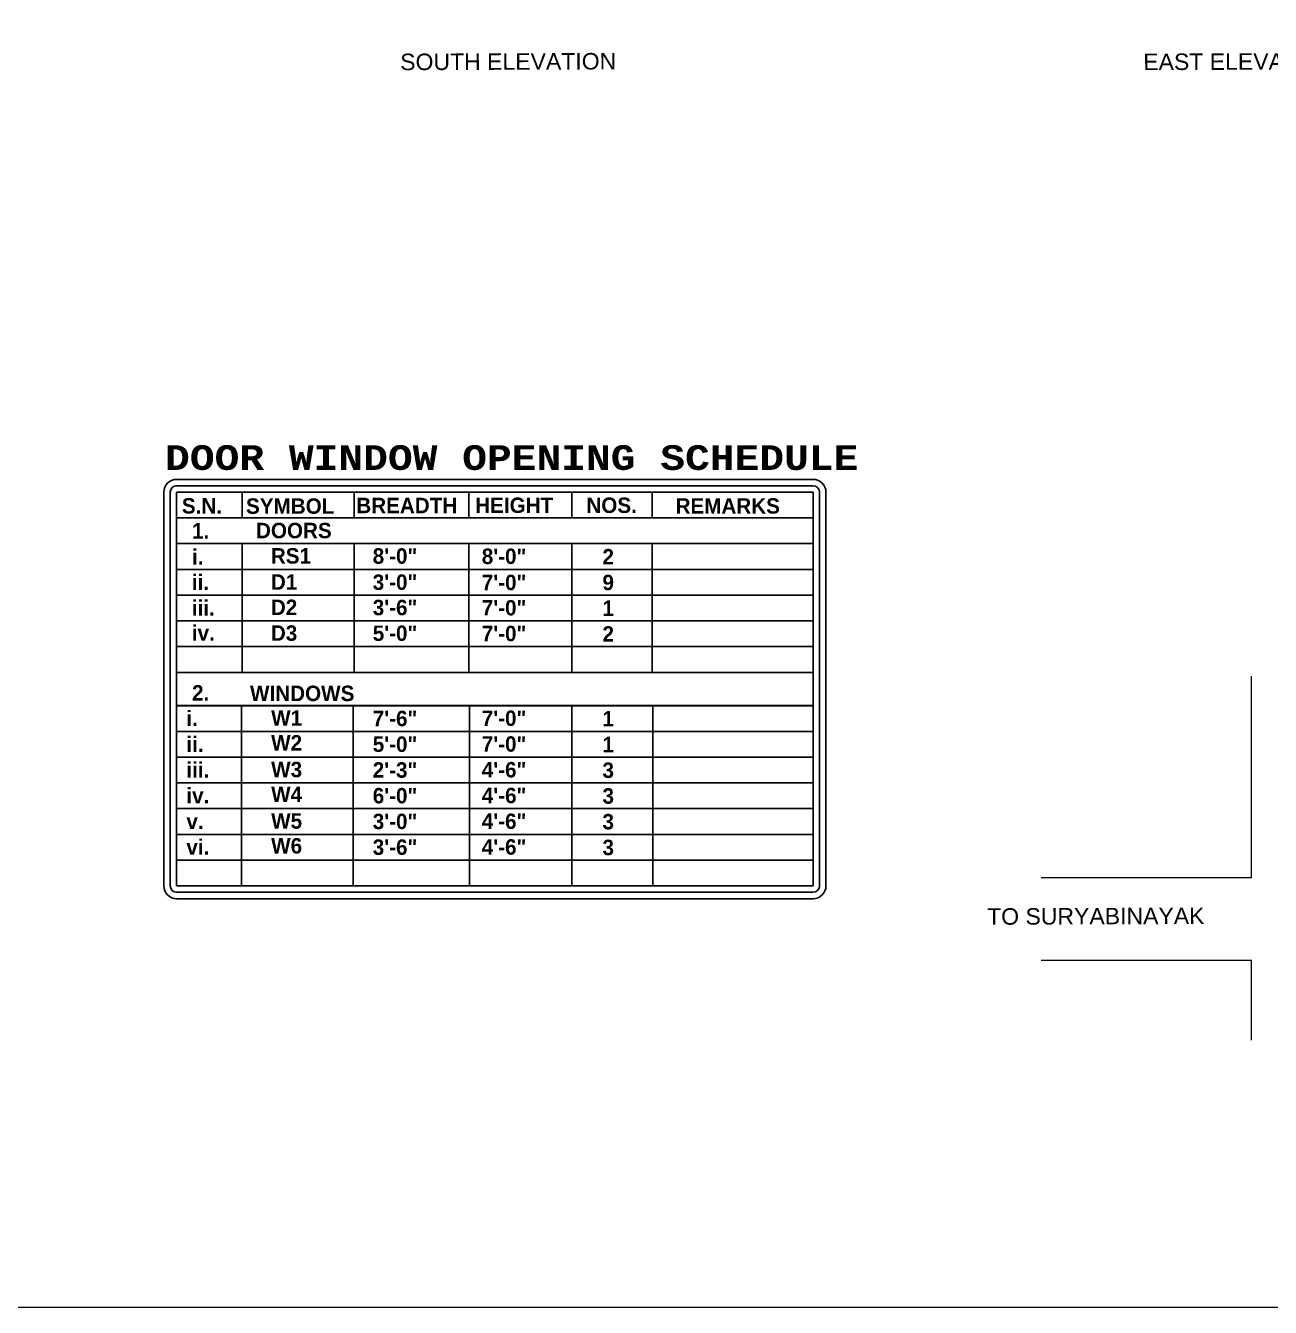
# Model space of a CAD drawing. Header units: inches. Extents: x 151827 to 346502, y -56182 to -23217.
# Drawn here: x 156450 to 157357, y -33102 to -32169 of the extents above; entities that cross this region are included whole.
import ezdxf

# ---------------------------------------------------------------- set-up
doc = ezdxf.new("R2010")
doc.units = ezdxf.units.IN
doc.header["$LTSCALE"] = 5
doc.header["$MEASUREMENT"] = 0
for name, color, linetype, lineweight in [('A-WALL', 7, 'Continuous', 9), ('boundary', 7, 'Continuous', 25), ('ele1', 21, 'Continuous', 20)]:
    doc.layers.add(name, color=color, linetype=linetype, lineweight=lineweight)
doc.layers.add('column', color=4, linetype='Continuous')
doc.layers.add('TEXT', color=6, linetype='Continuous')
doc.styles.add('ARIAL', font='cityb___.ttf')
doc.styles.add('COURIER', font='courbd.ttf')
doc.styles.add('DIMTEXT', font='arial.ttf', dxfattribs={"height": 8})

msp = doc.modelspace()

# ---------------------------------------------------------------- linework, layer by layer
for p, q in [((156559.83, -32503.87, -72.71), (157023.53, -32503.87, -72.71)), ((156555.15, -32795.34, -72.71), (156555.15, -32508.55, -72.71)), ((157023.53, -32508.55, -72.71), (156559.83, -32508.55, -72.71)), ((156559.83, -32508.55, -72.71), (156559.83, -32795.34, -72.71)), ((156559.83, -32508.55, -72.71), (157023.53, -32508.55, -72.71)), ((156559.83, -32508.55, -72.71), (156559.83, -32795.34, -72.71)), ((156607.56, -32508.55, -72.71), (156607.56, -32527.53, -72.71)), ((156689.1, -32508.55, -72.71), (156689.1, -32527.3, -72.71)), ((156772.77, -32508.55, -72.71), (156772.77, -32527.3, -72.71)), ((156847.8, -32527.3, -72.71), (156847.8, -32508.55, -72.71)), ((156906.38, -32527.3, -72.71), (156906.38, -32508.55, -72.71)), ((157023.53, -32795.34, -72.71), (157023.53, -32508.55, -72.71)), ((157023.53, -32605.07, -72.71), (157023.53, -32508.55, -72.71)), ((157028.21, -32508.55, -72.71), (157028.21, -32795.34, -72.71)), ((156559.83, -32527.3, -72.71), (157023.53, -32527.3, -72.71)), ((156559.83, -32546.05, -72.71), (157023.53, -32546.05, -72.71)), ((156772.77, -32546.05, -72.71), (156772.77, -32639.8, -72.71)), ((156847.8, -32639.8, -72.71), (156847.8, -32546.05, -72.71)), ((156906.38, -32639.8, -72.71), (156906.38, -32546.05, -72.71)), ((156559.83, -32564.8, -72.71), (157023.53, -32564.8, -72.71)), ((156559.83, -32583.55, -72.71), (157023.53, -32583.55, -72.71)), ((156559.83, -32602.3, -72.71), (157023.53, -32602.3, -72.71)), ((156559.83, -32621.05, -72.71), (157023.53, -32621.05, -72.71)), ((156559.83, -32639.8, -72.71), (157023.53, -32639.8, -72.71)), ((156559.83, -32639.8, -72.71), (157023.53, -32639.8, -72.71)), ((156559.83, -32664.08, -72.71), (157023.53, -32664.08, -72.71)), ((156559.83, -32664.09, -72.71), (157023.53, -32664.09, -72.71)), ((156606.98, -32795.34, -72.71), (156606.98, -32664.09, -72.71)), ((156688.34, -32795.34, -72.71), (156688.34, -32664.09, -72.71)), ((156773.15, -32795.34, -72.71), (156773.15, -32664.09, -72.71)), ((156847.8, -32795.34, -72.71), (156847.8, -32664.09, -72.71)), ((156906.69, -32795.34, -72.71), (156906.69, -32664.08, -72.71)), ((156559.83, -32682.84, -72.71), (157023.53, -32682.84, -72.71)), ((156559.83, -32682.84, -72.71), (157023.53, -32682.84, -72.71)), ((156559.83, -32682.84, -72.71), (157023.53, -32682.84, -72.71)), ((156559.83, -32701.59, -72.71), (157023.53, -32701.59, -72.71)), ((156559.83, -32720.34, -72.71), (157023.53, -32720.34, -72.71)), ((156559.83, -32739.1, -72.71), (157023.53, -32739.1, -72.71)), ((156559.83, -32757.85, -72.71), (157023.53, -32757.85, -72.71)), ((156559.83, -32776.6, -72.71), (157023.53, -32776.6, -72.71)), ((156559.83, -32795.34, -72.71), (157023.53, -32795.34, -72.71)), ((156559.83, -32795.34, -72.71), (157023.53, -32795.34, -72.71)), ((156559.83, -32795.34, -72.71), (157023.53, -32795.34, -72.71)), ((156559.83, -32795.34, -72.71), (157023.53, -32795.34, -72.71)), ((157023.53, -32800.03, -72.71), (156559.83, -32800.03, -72.71))]:
    msp.add_line(p, q)
for centre, start, end in [((156559.83, -32508.55, -72.71), 90, 180), ((157023.53, -32508.55, -72.71), 0, 90), ((156559.83, -32795.34, -72.71), 180, 270), ((157023.53, -32795.34, -72.71), 270, 0)]:
    msp.add_arc(centre, 4.69, start, end)
at = {"layer": 'A-WALL', "ltscale": 5}
for p, q in [((157342.98, -32789.54, -72.71), (157342.98, -32642.54, -72.71)), ((157342.98, -32789.54, -72.71), (157189.68, -32789.54, -72.71)), ((157189.68, -32849.54, -72.71), (157342.98, -32849.54, -72.71)), ((157342.98, -32907.76, -72.71), (157342.98, -32849.54, -72.71))]:
    msp.add_line(p, q, dxfattribs=at)
at = {"layer": 'boundary'}
for p, q in [((156559.83, -32499.18, -72.71), (157023.53, -32499.18, -72.71)), ((156550.46, -32795.34, -72.71), (156550.46, -32508.55, -72.71)), ((157032.9, -32508.55, -72.71), (157032.9, -32795.34, -72.71)), ((157023.53, -32804.72, -72.71), (156559.83, -32804.72, -72.71))]:
    msp.add_line(p, q, dxfattribs=at)
for centre, start, end in [((156559.83, -32508.55, -72.71), 90, 180), ((157023.53, -32508.55, -72.71), 0, 90), ((156559.83, -32795.34, -72.71), 179.99824, 270), ((157023.53, -32795.34, -72.71), 270, 0.00176)]:
    msp.add_arc(centre, 9.37, start, end, dxfattribs=at)
at = {"layer": 'ele1', "elevation": -72.71}
msp.add_lwpolyline([(155380.93, -30947.13), (158465.9, -30947.13), (158465.9, -33102.46), (155380.93, -33102.46)], close=True, dxfattribs=at)
msp.add_lwpolyline([(155380.93, -30947.13), (158465.9, -30947.13), (158465.9, -33102.46), (155380.93, -33102.46)], close=True, dxfattribs=at)
at = {"layer": 'TEXT'}
for p, q in [((156607.56, -32546.05, -72.71), (156607.56, -32639.8, -72.71)), ((156689.1, -32546.05, -72.71), (156689.1, -32639.8, -72.71)), ((156559.83, -32583.55, -72.71), (156601.48, -32583.55, -72.71))]:
    msp.add_line(p, q, dxfattribs=at)

# ---------------------------------------------------------------- texts
at = {"style": 'COURIER'}
msp.add_text('DOOR WINDOW OPENING SCHEDULE', height=18, dxfattribs=at).set_placement((156551.41, -32492.32, -72.71))
at = {"layer": 'column', "color": 0, "char_height": 12, "width": 216.2725, "attachment_point": 2, "rotation": 0.20566, "style": 'DIMTEXT'}
for s, insert in [('SOUTH ELEVATION', (156801.38, -32188.79, -72.71)), ('EAST ELEVATION', (157335.32, -32188.79, -72.71)), ('TO SURYABINAYAK', (157229.47, -32811.44, -72.71))]:
    msp.add_mtext(s, dxfattribs=dict(at, insert=insert))
at = {"layer": 'TEXT', "style": 'ARIAL'}
for s, p in [('S.N.', (156563.65, -32524.12, -72.71)), ('SYMBOL', (156610.37, -32524.3, -72.71)), ('BREADTH', (156690.72, -32523.86, -72.71)), ('HEIGHT', (156777.35, -32523.68, -72.71)), ('NOS.', (156858.35, -32523.68, -72.71)), ('REMARKS', (156923.32, -32524.16, -72.71)), ('1.', (156571.04, -32542.31, -72.71)), ('DOORS', (156617.64, -32542.1, -72.71)), ('i.', (156571.04, -32561.31, -72.71)), ('RS1', (156628.47, -32560.56, -72.71)), ('8\'-0"', (156702.7, -32560.68, -72.71)), ('8\'-0"', (156782.14, -32560.88, -72.71)), ('2', (156870.08, -32561.19, -72.71)), ('ii.', (156570.93, -32579.8, -72.71)), ('D1', (156628.47, -32579.62, -72.71)), ('3\'-0"', (156702.7, -32579.74, -72.71)), ('7\'-0"', (156782.14, -32579.94, -72.71)), ('9', (156870.08, -32579.94, -72.71)), ('iii.', (156570.93, -32598.55, -72.71)), ('D2', (156628.47, -32598.06, -72.71)), ('3\'-6"', (156702.7, -32598.18, -72.71)), ('7\'-0"', (156782.14, -32598.38, -72.71)), ('1', (156870.08, -32598.69, -72.71)), ('iv.', (156570.93, -32616.71, -72.71)), ('D3', (156628.47, -32616.81, -72.71)), ('5\'-0"', (156702.7, -32616.93, -72.71)), ('7\'-0"', (156782.14, -32617.13, -72.71)), ('2', (156870.08, -32617.44, -72.71)), ('2.', (156571.04, -32660.34, -72.71)), ('WINDOWS', (156613.28, -32660.75, -72.71)), ('i.', (156566.93, -32679, -72.71)), ('W1', (156628.68, -32678.71, -72.71)), ('7\'-6"', (156702.7, -32679.05, -72.71)), ('7\'-0"', (156782.14, -32678.88, -72.71)), ('1', (156870.08, -32679.22, -72.71)), ('ii.', (156566.93, -32697.74, -72.71)), ('W2', (156628.68, -32696.79, -72.71)), ('5\'-0"', (156702.7, -32697.78, -72.71)), ('7\'-0"', (156782.14, -32697.63, -72.71)), ('1', (156870.08, -32697.98, -72.71)), ('iii.', (156566.93, -32716.5, -72.71)), ('W3', (156628.68, -32716.22, -72.71)), ('2\'-3"', (156702.7, -32716.55, -72.71)), ('4\'-6"', (156782.14, -32716.38, -72.71)), ('3', (156870.08, -32716.73, -72.71)), ('iv.', (156566.93, -32735.25, -72.71)), ('W4', (156628.68, -32734.3, -72.71)), ('6\'-0"', (156702.7, -32735.28, -72.71)), ('4\'-6"', (156782.14, -32735.13, -72.71)), ('3', (156870.08, -32735.48, -72.71)), ('v.', (156566.93, -32754.01, -72.71)), ('W5', (156628.68, -32753.72, -72.71)), ('3\'-0"', (156702.7, -32754.06, -72.71)), ('4\'-6"', (156782.14, -32753.89, -72.71)), ('3', (156870.08, -32754.23, -72.71)), ('vi.', (156566.93, -32772.75, -72.71)), ('W6', (156628.68, -32771.8, -72.71)), ('3\'-6"', (156702.7, -32772.79, -72.71)), ('4\'-6"', (156782.14, -32772.64, -72.71)), ('3', (156870.08, -32772.99, -72.71))]:
    msp.add_text(s, height=11.25, dxfattribs=at).set_placement(p)

doc.saveas('drawing.dxf')
